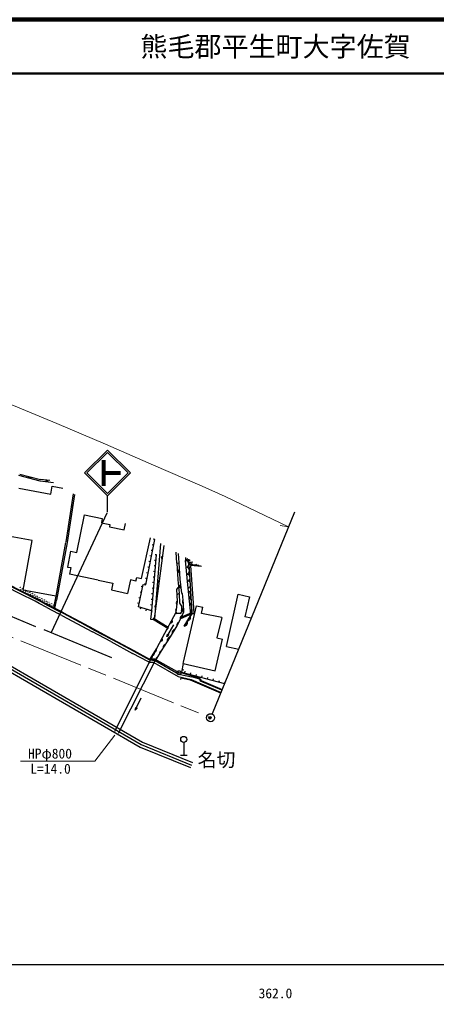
# Model space of a CAD drawing. Units: millimetres, scale not verified. Extents: x 40000 to 680000, y 20000 to 380000.
# Drawn here: x 382662 to 459782, y 198715 to 380000 of the extents above; entities that cross this region are included whole.
import ezdxf
from ezdxf.enums import TextEntityAlignment as Align

# ---------------------------------------------------------------- set-up
doc = ezdxf.new("R2010")
doc.units = ezdxf.units.MM
doc.header["$LTSCALE"] = 1000
doc.header["$PDMODE"] = 32
doc.header["$PDSIZE"] = 500
doc.linetypes.add('CHAIN', pattern=[18.5, 12, -1.5, 3.5, -1.5])
for name, color, linetype, lineweight in [('M-BGD', 7, 'Continuous', 25), ('M-BMK', 2, 'CHAIN', 13), ('M-BMK-OTRS', 5, 'Continuous', 25), ('M-BMK-SRVR', 3, 'Continuous', 25), ('M-STR-HTXT', 7, 'Continuous', 13), ('M-STR-STRC', 7, 'Continuous', 25), ('M-TTL', 2, 'Continuous', 140), ('M-TTL-BAND', 7, 'Continuous', 25), ('M-TTL-LINE', 7, 'Continuous', 50)]:
    doc.layers.add(name, color=color, linetype=linetype, lineweight=lineweight)
doc.layers.add('M-OTRS', color=6, linetype='Continuous')
doc.layers.add('M-TTL-TXT', color=7, linetype='Continuous')
doc.styles.add('ＭＳ ゴシック', font='')
doc.styles.get('ＭＳ ゴシック').set_extended_font_data('MS Gothic')

msp = doc.modelspace()

# ---------------------------------------------------------------- linework, layer by layer
at = {"layer": 'M-BGD'}
for p, q in [((386475, 294539), (382541, 295573)), ((382708, 295839), (386532, 294834)), ((384301, 295173), (384266, 295120)), ((384343, 295213), (384301, 295173)), ((384404, 295249), (384343, 295213)), ((384460, 295265), (384404, 295249)), ((384523, 295269), (384460, 295265)), ((384600, 295249), (384523, 295269)), ((384653, 295214), (384600, 295249)), ((384694, 295173), (384653, 295214)), ((384729, 295112), (384694, 295173)), ((384746, 295056), (384729, 295112)), ((384750, 294992), (384746, 295056)), ((388934, 294225), (386475, 294539)), ((388246, 294616), (386532, 294834)), ((387484, 294471), (387456, 294414)), ((387520, 294517), (387484, 294471)), ((387576, 294560), (387520, 294517)), ((387629, 294583), (387576, 294560)), ((387691, 294596), (387629, 294583)), ((387771, 294585), (387691, 294596)), ((387828, 294558), (387771, 294585)), ((387873, 294522), (387828, 294558)), ((387917, 294466), (387873, 294522)), ((387940, 294413), (387917, 294466)), ((387952, 294351), (387940, 294413)), ((382549, 293198), (388417, 292130)), ((388417, 292130), (388685, 293605)), ((388685, 293605), (390662, 293245)), ((392545, 292177), (391194, 283280)), ((392816, 292023), (391476, 283170)), ((392264, 290084), (392230, 290101)), ((392291, 290061), (392264, 290084)), ((392316, 290027), (392291, 290061)), ((392185, 289804), (392222, 289811)), ((392222, 289811), (392255, 289824)), ((392255, 289824), (392289, 289849)), ((392289, 289849), (392311, 289876)), ((392311, 289876), (392328, 289910)), ((392329, 289995), (392316, 290027)), ((392328, 289910), (392335, 289958)), ((392335, 289958), (392329, 289995)), ((392360, 289852), (392353, 289805)), ((392353, 289805), (392360, 289767)), ((392377, 289886), (392360, 289852)), ((392360, 289767), (392373, 289735)), ((392373, 289735), (392398, 289701)), ((392400, 289913), (392377, 289886)), ((392398, 289701), (392425, 289679)), ((392434, 289938), (392400, 289913)), ((392425, 289679), (392459, 289661)), ((392466, 289952), (392434, 289938)), ((392504, 289958), (392466, 289952)), ((393247, 281284), (394681, 288284)), ((394681, 288284), (397963, 287611)), ((397963, 287611), (397797, 286806)), ((397797, 286806), (399354, 286461)), ((399354, 286461), (399314, 286081)), ((402040, 285519), (402274, 286658)), ((391509, 285356), (391547, 285362)), ((391547, 285362), (391579, 285376)), ((391588, 285635), (391554, 285653)), ((391579, 285376), (391613, 285401)), ((391615, 285613), (391588, 285635)), ((391613, 285401), (391636, 285428)), ((391640, 285579), (391615, 285613)), ((391636, 285428), (391653, 285462)), ((391654, 285546), (391640, 285579)), ((391653, 285462), (391660, 285509)), ((391660, 285509), (391654, 285546)), ((391690, 285426), (391683, 285378)), ((391683, 285378), (391689, 285341)), ((391689, 285341), (391703, 285308)), ((391707, 285459), (391690, 285426)), ((391703, 285308), (391728, 285274)), ((391729, 285486), (391707, 285459)), ((391728, 285274), (391755, 285252)), ((391764, 285512), (391729, 285486)), ((391755, 285252), (391788, 285235)), ((391796, 285525), (391764, 285512)), ((391833, 285531), (391796, 285525)), ((399314, 286081), (402040, 285519)), ((384971, 283543), (380946, 284291)), ((383350, 274321), (384971, 283543)), ((391178, 283181), (389358, 273226)), ((391476, 283170), (389520, 272467)), ((405220, 276482), (406900, 284034)), ((406024, 275289), (407702, 283719)), ((407702, 283719), (407407, 283777)), ((408733, 282994), (407613, 269030)), ((392106, 281518), (391523, 278592)), ((392106, 281518), (393247, 281284)), ((407288, 281644), (406994, 281702)), ((407495, 282681), (407201, 282740)), ((407613, 269030), (409416, 282607)), ((411761, 279339), (411661, 281333)), ((412019, 281130), (412112, 279368)), ((406875, 279569), (406581, 279627)), ((407082, 280606), (406788, 280665)), ((407102, 270535), (408021, 280842)), ((407929, 279812), (407630, 279838)), ((408021, 280842), (407722, 280869)), ((408913, 280411), (408902, 280332)), ((408902, 280332), (408914, 280270)), ((408940, 280468), (408913, 280411)), ((408914, 280270), (408937, 280216)), ((408937, 280216), (408980, 280160)), ((408977, 280514), (408940, 280468)), ((409033, 280557), (408977, 280514)), ((408980, 280160), (409026, 280124)), ((409026, 280124), (409083, 280096)), ((409086, 280580), (409033, 280557)), ((409148, 280592), (409086, 280580)), ((411761, 279339), (412112, 279368)), ((411761, 279339), (411933, 276326)), ((412112, 279368), (412311, 276348)), ((413354, 280373), (413372, 279835)), ((413820, 280108), (413372, 279835)), ((413372, 279835), (414248, 279865)), ((413874, 274726), (413372, 279835)), ((413923, 279854), (413916, 280054)), ((414070, 279966), (413923, 279854)), ((391523, 278592), (392158, 278513)), ((392158, 278513), (391902, 277287)), ((406462, 277493), (406168, 277552)), ((406669, 278531), (406375, 278590)), ((407746, 277750), (407447, 277777)), ((407837, 278781), (407539, 278808)), ((411894, 278066), (411833, 278082)), ((411861, 277583), (411920, 277607)), ((411945, 278039), (411894, 278066)), ((411920, 277607), (411968, 277639)), ((411998, 277992), (411945, 278039)), ((411968, 277639), (412015, 277692)), ((412031, 277943), (411998, 277992)), ((412015, 277945), (411999, 277884)), ((411999, 277884), (412004, 277804)), ((412004, 277804), (412028, 277746)), ((412042, 277997), (412015, 277945)), ((412015, 277692), (412042, 277744)), ((412028, 277746), (412061, 277698)), ((412054, 277885), (412031, 277943)), ((412088, 278051), (412042, 277997)), ((412042, 277744), (412059, 277805)), ((412059, 277805), (412054, 277885)), ((412061, 277698), (412115, 277651)), ((412136, 278084), (412088, 278051)), ((412115, 277651), (412166, 277625)), ((412195, 278108), (412136, 278084)), ((412166, 277625), (412228, 277609)), ((414609, 270233), (414035, 279142)), ((414035, 279142), (415811, 278979)), ((416301, 278701), (414279, 278896)), ((414279, 278896), (414815, 271030)), ((397215, 276177), (391902, 277287)), ((397215, 276177), (399930, 275605)), ((399930, 275605), (399665, 274357)), ((403181, 276234), (402648, 273724)), ((404190, 276020), (403181, 276234)), ((404190, 276020), (404337, 276678)), ((404337, 276678), (405220, 276482)), ((406256, 276456), (405962, 276514)), ((407562, 275689), (407263, 275715)), ((407654, 276719), (407355, 276746)), ((408312, 275886), (408301, 275806)), ((408301, 275806), (408313, 275744)), ((408339, 275942), (408312, 275886)), ((408313, 275744), (408336, 275691)), ((408336, 275691), (408379, 275635)), ((408376, 275988), (408339, 275942)), ((408432, 276031), (408376, 275988)), ((408379, 275635), (408425, 275598)), ((408425, 275598), (408482, 275571)), ((408485, 276054), (408432, 276031)), ((408547, 276066), (408485, 276054)), ((411941, 276227), (412198, 273749)), ((412311, 276348), (412613, 273764)), ((382768, 273665), (380262, 274940)), ((380462, 275343), (382972, 274066)), ((383017, 274156), (380506, 275433)), ((382972, 274066), (385732, 272667)), ((385778, 272756), (383017, 274156)), ((389358, 273226), (383350, 274321)), ((399665, 274357), (402648, 273724)), ((404665, 271214), (405544, 275369)), ((405234, 273903), (404941, 273965)), ((405453, 274938), (405160, 275000)), ((405544, 275369), (406024, 275289)), ((406049, 275418), (405755, 275477)), ((407470, 274658), (407171, 274685)), ((411726, 274442), (412019, 274832)), ((411848, 272286), (411726, 274442)), ((412105, 275223), (412044, 275237)), ((412095, 274739), (412153, 274765)), ((412158, 275198), (412105, 275223)), ((412153, 274765), (412199, 274800)), ((412213, 275154), (412158, 275198)), ((412199, 274800), (412244, 274855)), ((412248, 275107), (412213, 275154)), ((412244, 274855), (412269, 274908)), ((412274, 275049), (412248, 275107)), ((412261, 275134), (412249, 275072)), ((412249, 275072), (412258, 274992)), ((412258, 274992), (412285, 274935)), ((412285, 275187), (412261, 275134)), ((412269, 274908), (412282, 274970)), ((412282, 274970), (412274, 275049)), ((412329, 275242), (412285, 275187)), ((412285, 274935), (412320, 274889)), ((412320, 274889), (412376, 274845)), ((412375, 275278), (412329, 275242)), ((412433, 275305), (412375, 275278)), ((412376, 274845), (412429, 274821)), ((412429, 274821), (412491, 274808)), ((412613, 273764), (412716, 273700)), ((414358, 269856), (413874, 274726)), ((385524, 272268), (382768, 273665)), ((386258, 271879), (385524, 272268)), ((385732, 272667), (386470, 272276)), ((386517, 272365), (385778, 272756)), ((386470, 272276), (387913, 271503)), ((387960, 271591), (386517, 272365)), ((389358, 273226), (388936, 271070)), ((389213, 270909), (389520, 272467)), ((405015, 272868), (404722, 272930)), ((407286, 272596), (406987, 272623)), ((407378, 273627), (407079, 273654)), ((411628, 270228), (411848, 272286)), ((412200, 273722), (411739, 273482)), ((412204, 273649), (412260, 271947)), ((412260, 271947), (412630, 271376)), ((412716, 273700), (412954, 271843)), ((420955, 263891), (423089, 273562)), ((423089, 273562), (425214, 273081)), ((425214, 273081), (424313, 269409)), ((387703, 271105), (386258, 271879)), ((387703, 271105), (389826, 270000)), ((387913, 271503), (390037, 270398)), ((390084, 270486), (387960, 271591)), ((390037, 270398), (390705, 270037)), ((390752, 270125), (390084, 270486)), ((393874, 268461), (390752, 270125)), ((404796, 271833), (404503, 271895)), ((407102, 270495), (404665, 271214)), ((405073, 271094), (404988, 270806)), ((406088, 270794), (406003, 270507)), ((407102, 270535), (406803, 270562)), ((407194, 271566), (406895, 271592)), ((406945, 268894), (407104, 270459)), ((407102, 270495), (407017, 270207)), ((407104, 270459), (407077, 270363)), ((407710, 271360), (407700, 271281)), ((407700, 271281), (407712, 271219)), ((407738, 271417), (407710, 271360)), ((407712, 271219), (407735, 271165)), ((407735, 271165), (407778, 271109)), ((407775, 271463), (407738, 271417)), ((407831, 271506), (407775, 271463)), ((407778, 271109), (407824, 271073)), ((407824, 271073), (407880, 271045)), ((407884, 271529), (407831, 271506)), ((407946, 271541), (407884, 271529)), ((409128, 265571), (411628, 270228)), ((411745, 269980), (411628, 270228)), ((412599, 270314), (412369, 270020)), ((412398, 269273), (414541, 270187)), ((413013, 270262), (412507, 269112)), ((412629, 270600), (412599, 270314)), ((412630, 271376), (412629, 270600)), ((412954, 271843), (413013, 270262)), ((412994, 261017), (415384, 271401)), ((414555, 269966), (414609, 270233)), ((414815, 271030), (414875, 269927)), ((415384, 271401), (416555, 271166)), ((416324, 270012), (416555, 271166)), ((390492, 269641), (389826, 270000)), ((390492, 269641), (396137, 266604)), ((390705, 270037), (393826, 268373)), ((396350, 267000), (393826, 268373)), ((396397, 267088), (393874, 268461)), ((407386, 268835), (406945, 268894)), ((410076, 267218), (407280, 268939)), ((410181, 267389), (407384, 269110)), ((407613, 269030), (407386, 268835)), ((410601, 268313), (410664, 268302)), ((410664, 268302), (410722, 268305)), ((410722, 268305), (410790, 268325)), ((410790, 268325), (410840, 268355)), ((410881, 268708), (410837, 268754)), ((410840, 268355), (410886, 268399)), ((410911, 268658), (410881, 268708)), ((410886, 268399), (410923, 268469)), ((410931, 268590), (410911, 268658)), ((410923, 268469), (410934, 268532)), ((410934, 268532), (410931, 268590)), ((412369, 270020), (411745, 269980)), ((412507, 269112), (411776, 267732)), ((412476, 269089), (414620, 270003)), ((413119, 267658), (414265, 269574)), ((414555, 269966), (414265, 269574)), ((414265, 269574), (414358, 269856)), ((414875, 269927), (414555, 269966)), ((420099, 269257), (416324, 270012)), ((420099, 269257), (419157, 265525)), ((425525, 269111), (424313, 269409)), ((399554, 264788), (396137, 266604)), ((396350, 267000), (399766, 265185)), ((399814, 265273), (396397, 267088)), ((410121, 267384), (409833, 266952)), ((409905, 265662), (411224, 267901)), ((411776, 267732), (410492, 265677)), ((399554, 264788), (403580, 262619)), ((399766, 265185), (403793, 263015)), ((403840, 263104), (399814, 265273)), ((407994, 263447), (409128, 265571)), ((408784, 264922), (408846, 264912)), ((408846, 264912), (408905, 264914)), ((409968, 264837), (408850, 263059)), ((408905, 264914), (408972, 264935)), ((408972, 264935), (409022, 264965)), ((409064, 265317), (409020, 265363)), ((409022, 264965), (409068, 265008)), ((409094, 265267), (409064, 265317)), ((409068, 265008), (409106, 265079)), ((409114, 265199), (409094, 265267)), ((409106, 265079), (409117, 265141)), ((409117, 265141), (409114, 265199)), ((409905, 265662), (410038, 266164)), ((410279, 266022), (409905, 265662)), ((410492, 265677), (409968, 264837)), ((409976, 265783), (410062, 266127)), ((410234, 266025), (409976, 265783)), ((410016, 265852), (410086, 266089)), ((410190, 266028), (410016, 265852)), ((410038, 266164), (410279, 266022)), ((410062, 266127), (410234, 266025)), ((410077, 265955), (410111, 266052)), ((410145, 266031), (410077, 265955)), ((410086, 266089), (410190, 266028)), ((410111, 266052), (410145, 266031)), ((418874, 259394), (420229, 265279)), ((419157, 265525), (420229, 265279)), ((373753, 263363), (404950, 245273)), ((373973, 263813), (405171, 245723)), ((374032, 264357), (405391, 246173)), ((403793, 263015), (406708, 261421)), ((406756, 261509), (403840, 263104)), ((406756, 261509), (407994, 263447)), ((408850, 263059), (407838, 261357)), ((420955, 263891), (423205, 263411)), ((406884, 261447), (400242, 248142)), ((400967, 247863), (407840, 261480)), ((406538, 261038), (403580, 262619)), ((406708, 261421), (407722, 261326)), ((407606, 261469), (406756, 261509)), ((407706, 261575), (406825, 261617)), ((412290, 258948), (407706, 261575)), ((407722, 261326), (412133, 258787)), ((406838, 260884), (406538, 261038)), ((407513, 260901), (406912, 260901)), ((407513, 260901), (411981, 258326)), ((412951, 260716), (412637, 259166)), ((412734, 259646), (413028, 259586)), ((412929, 260732), (412994, 261017)), ((412929, 260732), (418874, 259394)), ((412951, 260716), (413245, 260656)), ((413219, 259010), (413297, 259300)), ((411981, 258326), (414400, 257806)), ((412133, 258787), (414468, 258261)), ((412481, 258940), (412166, 259029)), ((412507, 258002), (412413, 257769)), ((412451, 257863), (412469, 257908)), ((412574, 259014), (412472, 258937)), ((414262, 257637), (412507, 258002)), ((416102, 257985), (412574, 259014)), ((412637, 259166), (420601, 257028)), ((419879, 255242), (414262, 257637)), ((414274, 258727), (414351, 259017)), ((414400, 257806), (419941, 255395)), ((415991, 257855), (414468, 258261)), ((415328, 258444), (415406, 258733)), ((416142, 257490), (415991, 257855)), ((416102, 257985), (416259, 257610)), ((420107, 255801), (416142, 257490)), ((416259, 257610), (420170, 255956)), ((416383, 258161), (416460, 258450)), ((417437, 257877), (417515, 258167)), ((418492, 257594), (418569, 257884)), ((419546, 257311), (419624, 257601)), ((420601, 257028), (420678, 257318)), ((404062, 252076), (405184, 254380)), ((404062, 252076), (404155, 252587)), ((404407, 252464), (404062, 252076)), ((404124, 252202), (404183, 252551)), ((404362, 252464), (404124, 252202)), ((404155, 252587), (404407, 252464)), ((404159, 252274), (404210, 252516)), ((404318, 252463), (404159, 252274)), ((404183, 252551), (404362, 252464)), ((404210, 252516), (404318, 252463)), ((404211, 252382), (404237, 252480)), ((404273, 252463), (404211, 252382)), ((404237, 252480), (404273, 252463)), ((404950, 245273), (414276, 241478)), ((405171, 245723), (414465, 241941)), ((405391, 246173), (414653, 242405)), ((413042, 246124), (413042, 243744)), ((412412, 243744), (413672, 243744))]:
    msp.add_line(p, q, dxfattribs=at)
for centre, radius in [((388416, 292136), 0.1), ((413919, 279858), 0.1), ((382795, 274826), 25), ((382890, 274493), 25), ((383244, 274605), 25), ((383362, 274263), 25), ((383688, 274374), 25), ((383805, 274031), 25), ((384132, 274142), 25), ((384249, 273799), 25), ((384570, 273899), 25), ((384688, 273556), 25), ((385014, 273668), 25), ((385132, 273325), 25), ((385458, 273436), 25), ((385576, 273093), 25), ((385902, 273204), 25), ((386019, 272862), 25), ((386346, 272973), 25), ((386440, 272640), 25), ((386790, 272741), 25), ((386884, 272409), 25), ((387233, 272510), 25), ((387328, 272177), 25), ((387677, 272278), 25), ((387772, 271946), 25), ((388121, 272046), 25), ((388216, 271714), 25), ((388565, 271815), 25), ((388660, 271482), 25), ((389009, 271583), 25), ((389103, 271251), 25), ((391498, 269696), 50), ((412444, 269172), 50), ((419158, 265521), 0.1), ((406707, 261422), 0.1), ((412814, 262136), 0.1), ((412155, 259027), 375), ((413042, 246684), 560)]:
    msp.add_circle(centre, radius, dxfattribs=at)
for centre, radius, start, end in [((412979, 280387), 762, 306.61047, 314.54248), ((413377, 279158), 616, 282.47961, 83.62073), ((414353, 280264), 762, 213.25745, 298.92285), ((413627, 279882), 762, 297.10718, 330.70471), ((415007, 279771), 762, 199.54565, 242.64258), ((413434, 277907), 653, 286.44031, 84.7898), ((415007, 279771), 762, 286.83716, 307.92212), ((416361, 276850), 1993, 97.99036, 106.8584), ((413565, 276636), 653, 18.48633, 84.78979), ((413565, 276636), 653, 286.44031, 348.88428), ((413691, 275354), 653, 29.43921, 84.78979), ((413691, 275354), 653, 286.43066, 337.9314), ((413652, 273473), 700, 304.79932, 66.54102), ((412159, 271903), 500, 130.2959, 217.50037), ((413229, 272195), 452, 143.68994, 230.90198), ((413781, 272258), 700, 5.07007, 66.54102), ((413781, 272258), 700, 304.79932, 2.30054), ((413950, 274121), 700, 304.79932, 308.96411), ((412025, 270534), 500, 130.29468, 217.50024), ((411825, 270158), 199, 161.54321, 248.76575), ((412324, 270286), 271, 278.31372, 5.51196), ((412464, 270470), 208, 310.41797, 37.62146), ((413441, 270681), 596, 140.61768, 223.69653), ((413905, 271032), 700, 23.76758, 66.54102), ((414011, 269827), 700, 33.34143, 66.54102), ((413905, 271032), 700, 304.79932, 343.60303), ((412263, 267879), 511, 110.34058, 197.54614), ((412876, 269152), 511, 110.34058, 197.54626), ((413013, 268374), 728, 279.05249, 19.1283), ((413569, 269343), 728, 279.06079, 19.12646), ((411526, 266457), 619, 107.24646, 188.74072), ((410851, 264869), 891, 114.28833, 181.74927), ((407478, 263338), 521, 284.51733, 11.7229), ((408984, 262604), 468, 106.08728, 193.29565), ((409730, 263747), 507, 104.2489, 191.45459), ((406724, 262117), 521, 284.51733, 11.72302), ((407112, 262722), 521, 284.51733, 11.72302), ((408333, 261487), 468, 106.08997, 193.29395)]:
    msp.add_arc(centre, radius, start, end, dxfattribs=at)
at = {"layer": 'M-BMK'}
msp.add_line((365733, 271916), (417305, 250983), dxfattribs=at)
at = {"layer": 'M-BMK-OTRS'}
msp.add_line((433524, 288760), (418283, 251396), dxfattribs=at)
at = {"layer": 'M-BMK-SRVR'}
for radius in [750, 30]:
    msp.add_circle((418000, 250701), radius, dxfattribs=at)
at = {"layer": 'M-OTRS'}
msp.add_point((417888, 250705), dxfattribs=at)
at = {"layer": 'M-STR-HTXT'}
for p, q in [((432422, 286054), (420715, 291684)), ((432422, 286054), (430889, 286326)), ((400291, 247460), (396569, 242632)), ((396569, 242632), (382817, 242632))]:
    msp.add_line(p, q, dxfattribs=at)
msp.add_lwpolyline([(278293, 342624), (287763, 340090), (297183, 337393), (306474, 334419), (315742, 331233), (325001, 328011), (334242, 324927), (343579, 321941), (352914, 318954), (362204, 315845), (371358, 312527), (380486, 308961), (389549, 305223), (398567, 301370), (407452, 297503), (416427, 293569), (420715, 291684)], dxfattribs=at)
at = {"layer": 'M-STR-STRC'}
for p, q in [((394679, 296025), (398922, 300267)), ((398922, 299843), (395104, 296025)), ((398922, 300267), (403165, 296025)), ((402740, 296025), (398922, 299843)), ((398002, 293675), (398002, 298375)), ((398132, 293675), (398132, 298375)), ((398262, 293675), (398262, 298375)), ((398392, 293675), (398392, 298375)), ((398522, 293675), (398522, 298375)), ((398922, 291782), (394679, 296025)), ((395104, 296025), (398922, 292206)), ((398652, 295675), (398652, 296375)), ((398782, 295675), (398782, 296375)), ((398912, 295675), (398912, 296375)), ((403165, 296025), (398922, 291782)), ((398922, 292206), (402740, 296025)), ((399042, 295675), (399042, 296375)), ((399172, 295675), (399172, 296375)), ((399302, 295675), (399302, 296375)), ((399432, 295675), (399432, 296375)), ((399562, 295675), (399562, 296375)), ((399692, 295675), (399692, 296375)), ((399822, 295675), (399822, 296375)), ((399952, 295675), (399952, 296375)), ((400082, 295675), (400082, 296375)), ((400212, 295675), (400212, 296375)), ((400342, 295675), (400342, 296375)), ((400472, 295675), (400472, 296375)), ((400602, 295675), (400602, 296375)), ((400732, 295675), (400732, 296375)), ((400862, 295675), (400862, 296375)), ((400992, 295675), (400992, 296375)), ((401122, 295675), (401122, 296375)), ((401252, 295675), (401252, 296375)), ((398922, 288782), (398922, 291782)), ((398829, 288568), (388522, 266502)), ((385680, 267551), (378586, 270482)), ((399750, 261806), (387204, 266965))]:
    msp.add_line(p, q, dxfattribs=at)
at = {"layer": 'M-TTL'}
msp.add_line((680000, 380000), (40000, 380000), dxfattribs=at)
at = {"layer": 'M-TTL-BAND'}
msp.add_line((40000, 205000), (579000, 205000), dxfattribs=at)
at = {"layer": 'M-TTL-LINE'}
msp.add_line((40000, 370000), (680000, 370000), dxfattribs=at)

# ---------------------------------------------------------------- texts
at = {"layer": 'M-BGD', "style": 'ＭＳ ゴシック'}
msp.add_text('名切', height=2566, dxfattribs=at).set_placement((415598, 240867), align=Align.BOTTOM_LEFT)
at = {"layer": 'M-STR-HTXT', "style": 'ＭＳ ゴシック'}
for s, p in [('HPφ800', (384226, 242595)), ('L=14.0', (384650, 239780))]:
    msp.add_text(s, height=1833, dxfattribs=at).set_placement(p, align=Align.BOTTOM_LEFT)
at = {"layer": 'M-TTL-BAND', "style": 'ＭＳ ゴシック'}
msp.add_text('362.0', height=1833, dxfattribs=at).set_placement((430000, 198195), align=Align.BOTTOM_CENTER)
at = {"layer": 'M-TTL-TXT', "style": 'ＭＳ ゴシック'}
msp.add_text('熊毛郡平生町大字佐賀', height=3666, dxfattribs=at).set_placement((405024, 375000), align=Align.MIDDLE_LEFT)

doc.saveas('drawing.dxf')
